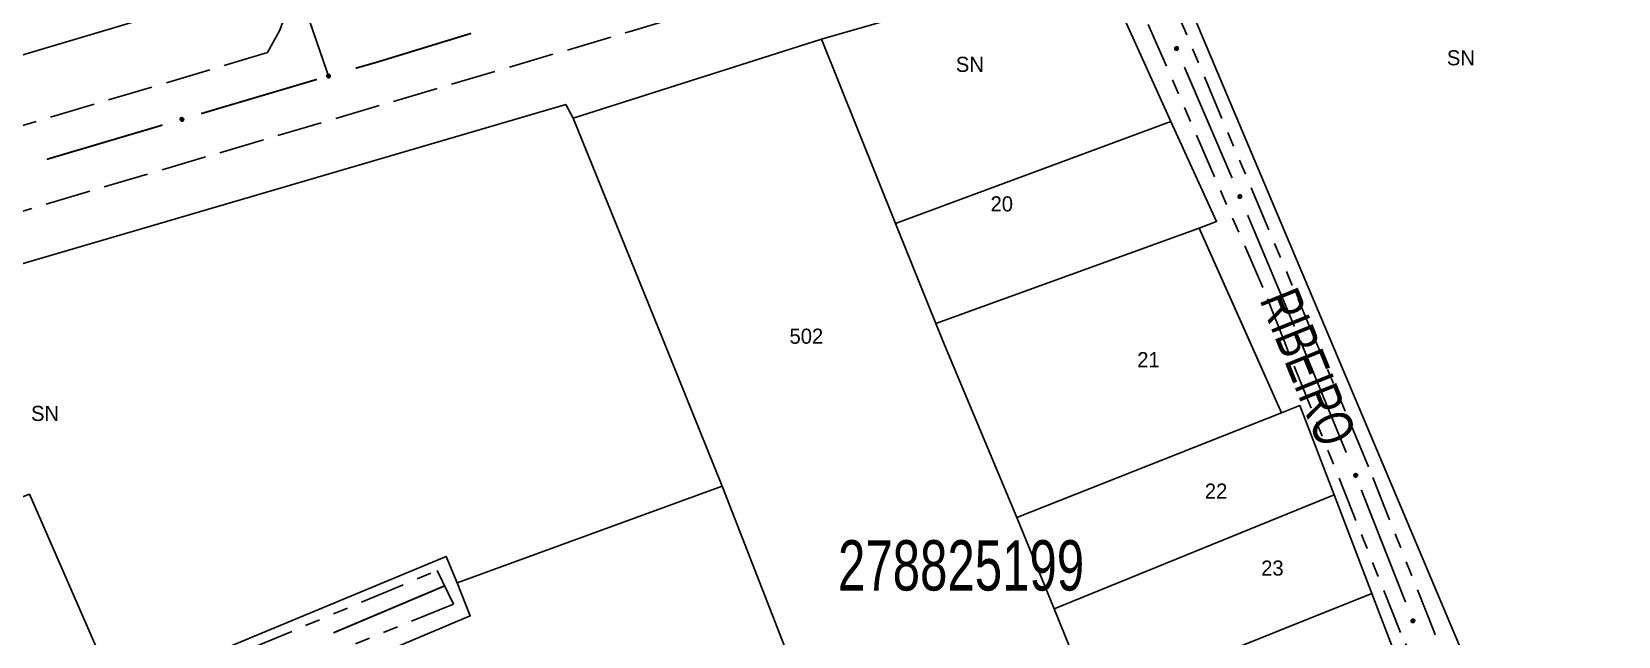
# Model space of a CAD drawing. Extents: x 204373 to 205952, y 4873300 to 4875179.
# Drawn here: x 205147.7 to 205305.4, y 4874422.8 to 4874482.8 of the extents above; entities that cross this region are included whole.
import ezdxf
from ezdxf.enums import TextEntityAlignment as Align

# ---------------------------------------------------------------- set-up
doc = ezdxf.new("R2010")
doc.units = 0
doc.header["$LTSCALE"] = 1.5
doc.header["$MEASUREMENT"] = 0
doc.linetypes.add('TRACO_11', pattern=[8, 3, -1, 3, -1])
doc.linetypes.add('TRACO_25', pattern=[8, 3, -1, 1, -1, 1, -1])
for name, color, linetype in [('CD_MALHA_LOTES', 7, 'CONTINUOUS'), ('CD_TXT_QUADRA', 255, 'CONTINUOUS'), ('RU-QUADRA', 220, 'CONTINUOUS'), ('SV-EIXO-RUA-N-PAV', 6, 'CONTINUOUS'), ('SV-EIXO-RUA-PAV', 20, 'CONTINUOUS'), ('SV-RUA-NAO-PAV', 7, 'CONTINUOUS'), ('SV-RUA-PAVIM', 7, 'CONTINUOUS'), ('SV-TXT-RUA-PAV', 7, 'CONTINUOUS'), ('Th_NmrPort', 1, 'CONTINUOUS')]:
    doc.layers.add(name, color=color, linetype=linetype)
doc.styles.add('ARIAL', font='ARIAL.SHX')

msp = doc.modelspace()

# ---------------------------------------------------------------- linework, layer by layer
at = {"layer": 'CD_MALHA_LOTES', "linetype": 'Continuous', "flags": 128}
for points in [[(205260.171095, 4874491.554165), (205276.817517, 4874452.111004)], [(205226.194305, 4874482.09306), (205253.644514, 4874489.986522)], [(205253.644514, 4874489.986522), (205260.918525, 4874473.918422)], [(205171.213285, 4874487.840458), (205139.082803, 4874478.282307)], [(205201.517667, 4874474.240675), (205226.194305, 4874482.09306)], [(205233.555339, 4874463.796873), (205226.194305, 4874482.09306)], [(205120.563965, 4874452.113537), (205200.774399, 4874475.631881)], [(205200.774399, 4874475.631881), (205201.517667, 4874474.240675)], [(205210.476114, 4874452.11208), (205201.517667, 4874474.240675)], [(205233.555339, 4874463.796873), (205260.918525, 4874473.918422)], [(205260.918525, 4874473.918422), (205265.449728, 4874463.972178)], [(205237.538052, 4874453.840089), (205233.555339, 4874463.796873)], [(205237.538052, 4874453.840089), (205263.714627, 4874463.316117)], [(205265.449728, 4874463.972178), (205263.714627, 4874463.316117)], [(205263.714627, 4874463.316117), (205271.914408, 4874444.984036)], [(205238.261323, 4874452.111629), (205237.538052, 4874453.840089)], [(205216.318434, 4874437.680747), (205210.476114, 4874452.11208)], [(205245.606924, 4874434.557255), (205238.261323, 4874452.111629)], [(205276.817517, 4874452.111004), (205301.634232, 4874393.308598)], [(205271.914408, 4874444.984036), (205273.733912, 4874445.691621)], [(205273.733912, 4874445.691621), (205277.137127, 4874436.808653)], [(205245.606924, 4874434.557255), (205271.914408, 4874444.984036)], [(205216.318434, 4874437.680747), (205189.963076, 4874428.058381)], [(205240.645969, 4874375.274376), (205216.318434, 4874437.680747)], [(205156.107633, 4874417.061542), (205147.480511, 4874436.872078), (205128.678964, 4874429.59406)], [(205249.306735, 4874425.475138), (205277.137127, 4874436.808653)], [(205277.137127, 4874436.808653), (205280.885609, 4874427.024481)], [(205249.306735, 4874425.475138), (205245.606924, 4874434.557255)], [(205188.899511, 4874430.705979), (205156.107633, 4874417.061542)], [(205189.963076, 4874428.058381), (205188.899511, 4874430.705979)], [(205189.963076, 4874428.058381), (205191.274975, 4874424.792589)], [(205253.198825, 4874415.921027), (205280.885609, 4874427.024481)], [(205280.885609, 4874427.024481), (205290.032701, 4874403.149019)], [(205253.198825, 4874415.921027), (205249.306735, 4874425.475138)], [(205191.274975, 4874424.792589), (205169.211489, 4874415.468072)]]:
    msp.add_lwpolyline(points, dxfattribs=at)
at = {"layer": 'RU-QUADRA', "linetype": 'Continuous', "flags": 128}
for points in [[(205139.082803, 4874478.282307), (205171.213285, 4874487.840458), (205151.051852, 4874536.934128), (205147.313394, 4874546.03738)], [(205290.032701, 4874403.149019), (205280.885609, 4874427.024481), (205277.137127, 4874436.808653), (205273.733912, 4874445.691621), (205271.914408, 4874444.984036), (205268.726518, 4874452.111135), (205263.714627, 4874463.316117), (205265.449728, 4874463.972178), (205260.918525, 4874473.918422), (205253.644514, 4874489.986522), (205226.194305, 4874482.09306), (205201.517667, 4874474.240675), (205200.774399, 4874475.631881), (205120.563965, 4874452.113537), (205119.159307, 4874451.70168), (205110.070821, 4874449.042619), (205100.829044, 4874446.33871), (205069.595606, 4874437.2006), (205089.963949, 4874389.539688)], [(205156.107633, 4874417.061542), (205188.899511, 4874430.705979), (205189.963076, 4874428.058381), (205191.274975, 4874424.792589), (205169.211489, 4874415.468072)]]:
    msp.add_lwpolyline(points, dxfattribs=at)
msp.add_lwpolyline([(205416.603798, 4874452.108738), (205416.976804, 4874451.103259), (205415.037977, 4874450.571767), (205422.624669, 4874429.964889), (205410.67926, 4874426.345807), (205387.079887, 4874419.19594), (205358.446072, 4874410.520796), (205348.599362, 4874407.537553), (205338.516006, 4874404.482614), (205301.634232, 4874393.308598), (205276.817517, 4874452.111004), (205260.171095, 4874491.554165), (205298.983659, 4874503.323375), (205317.594258, 4874508.982489), (205345.635424, 4874517.509251), (205372.932322, 4874525.809696), (205386.700475, 4874529.996318), (205393.145837, 4874513.417778), (205399.393816, 4874498.06299), (205405.138462, 4874481.898664), (205411.802473, 4874465.051233)], close=True, dxfattribs=at)
at = {"layer": 'SV-EIXO-RUA-N-PAV', "const_width": 0.18}
for points in [[(205175.198969, 4874484.22368), (205177.155114, 4874478.551512)], [(205262.260501, 4874479.334853), (205266.603141, 4874469.228346)], [(205177.155114, 4874478.551512), (205177.189403, 4874478.452084)], [(205266.603141, 4874469.228346), (205266.941014, 4874468.442024)], [(205266.941014, 4874468.442024), (205266.996791, 4874468.30909)], [(205268.544415, 4874464.620614), (205273.187289, 4874453.555184)], [(205273.785294, 4874452.12995), (205278.340654, 4874441.028207)], [(205279.838847, 4874437.31948), (205284.236501, 4874426.154327)], [(205188.732159, 4874427.770341), (205178.598617, 4874423.491166)], [(205178.598617, 4874423.491166), (205178.056273, 4874423.262147)], [(205178.056273, 4874423.262147), (205177.677612, 4874423.101617)]]:
    msp.add_lwpolyline(points, dxfattribs=at)
at = {"layer": 'SV-EIXO-RUA-N-PAV'}
for points in [[(205261.515347, 4874481.347867), (205261.561026, 4874481.330391), (205261.596712, 4874481.306031), (205261.620628, 4874481.277146), (205261.635106, 4874481.246111), (205261.646342, 4874481.212693), (205261.650237, 4874481.1765), (205261.645661, 4874481.135373), (205261.628452, 4874481.089428), (205261.601094, 4874481.054511), (205261.574031, 4874481.029549), (205261.542538, 4874481.012589), (205261.509891, 4874481.002218), (205261.472163, 4874480.999415), (205261.43053, 4874481.004459), (205261.384748, 4874481.022882), (205261.349927, 4874481.047004), (205261.327528, 4874481.07555), (205261.310677, 4874481.107318), (205261.299615, 4874481.141573), (205261.295997, 4874481.177122), (205261.301151, 4874481.219031), (205261.319933, 4874481.263977), (205261.343595, 4874481.298982), (205261.371819, 4874481.321775), (205261.403469, 4874481.33766), (205261.43685, 4874481.349338), (205261.473069, 4874481.354767), (205261.515347, 4874481.347867)], [(205267.816519, 4874466.639933), (205267.862048, 4874466.622067), (205267.897524, 4874466.597402), (205267.921191, 4874466.568314), (205267.935403, 4874466.537156), (205267.946353, 4874466.503642), (205267.949937, 4874466.467418), (205267.94501, 4874466.426332), (205267.927408, 4874466.380535), (205267.899753, 4874466.345854), (205267.872476, 4874466.321124), (205267.84084, 4874466.304434), (205267.808105, 4874466.294343), (205267.770354, 4874466.291864), (205267.728766, 4874466.297264), (205267.683144, 4874466.316077), (205267.64853, 4874466.340497), (205267.626376, 4874466.369233), (205267.609799, 4874466.401145), (205267.59903, 4874466.435493), (205267.595716, 4874466.471072), (205267.601229, 4874466.512935), (205267.620394, 4874466.557718), (205267.644356, 4874466.592519), (205267.672774, 4874466.615071), (205267.704558, 4874466.630684), (205267.738038, 4874466.642075), (205267.774302, 4874466.647195), (205267.816519, 4874466.639933)], [(205279.323654, 4874438.927879), (205279.368777, 4874438.909012), (205279.403701, 4874438.883571), (205279.426721, 4874438.853968), (205279.440242, 4874438.822504), (205279.45045, 4874438.788757), (205279.453234, 4874438.752462), (205279.447402, 4874438.711495), (205279.428794, 4874438.666097), (205279.40038, 4874438.632035), (205279.372565, 4874438.607913), (205279.340568, 4874438.591925), (205279.307619, 4874438.582558), (205279.269822, 4874438.580912), (205279.228363, 4874438.587228), (205279.183167, 4874438.607044), (205279.1491, 4874438.632221), (205279.127586, 4874438.661439), (205279.111716, 4874438.693708), (205279.101708, 4874438.728286), (205279.09918, 4874438.763929), (205279.105614, 4874438.805661), (205279.125763, 4874438.85001), (205279.150487, 4874438.884274), (205279.179395, 4874438.906193), (205279.211516, 4874438.921102), (205279.24524, 4874438.931751), (205279.281607, 4874438.936069), (205279.323654, 4874438.927879)], [(205285.01921, 4874424.467494), (205285.064333, 4874424.448628), (205285.099257, 4874424.423186), (205285.122277, 4874424.393583), (205285.135798, 4874424.362119), (205285.146006, 4874424.328372), (205285.14879, 4874424.292078), (205285.142958, 4874424.25111), (205285.12435, 4874424.205713), (205285.095937, 4874424.17165), (205285.068121, 4874424.147528), (205285.036124, 4874424.13154), (205285.003175, 4874424.122173), (205284.965378, 4874424.120528), (205284.923919, 4874424.126844), (205284.878723, 4874424.146659), (205284.844657, 4874424.171836), (205284.823142, 4874424.201054), (205284.807272, 4874424.233324), (205284.797264, 4874424.267902), (205284.794736, 4874424.303545), (205284.801171, 4874424.345276), (205284.82132, 4874424.389626), (205284.846043, 4874424.42389), (205284.874951, 4874424.445809), (205284.907072, 4874424.460717), (205284.940796, 4874424.471367), (205284.977163, 4874424.475685), (205285.01921, 4874424.467494)]]:
    msp.add_lwpolyline(points, close=True, dxfattribs=at)
for points in [[(205261.295997, 4874481.177122), (205261.384748, 4874481.022882)], [(205261.299615, 4874481.141573), (205261.349927, 4874481.047004)], [(205261.300104, 4874481.155611), (205261.364355, 4874481.040644)], [(205261.301151, 4874481.219031), (205261.43053, 4874481.004459)], [(205261.302934, 4874481.193956), (205261.40415, 4874481.020615)], [(205261.313463, 4874481.23858), (205261.449674, 4874481.004532)], [(205261.319933, 4874481.263977), (205261.472163, 4874480.999415)], [(205261.3317, 4874481.27909), (205261.488196, 4874481.004748)], [(205261.343595, 4874481.298982), (205261.509891, 4874481.002218)], [(205261.358371, 4874481.306886), (205261.524563, 4874481.009978)], [(205261.371819, 4874481.321775), (205261.542538, 4874481.012589)], [(205261.388273, 4874481.327161), (205261.55519, 4874481.021653)], [(205261.403469, 4874481.33766), (205261.574031, 4874481.029549)], [(205261.422661, 4874481.340452), (205261.587237, 4874481.047305)], [(205261.43685, 4874481.349338), (205261.601094, 4874481.054511)], [(205261.456697, 4874481.347651), (205261.613369, 4874481.076355)], [(205261.473069, 4874481.354767), (205261.628452, 4874481.089428)], [(205261.492887, 4874481.349835), (205261.633937, 4874481.114896)], [(205261.515347, 4874481.347867), (205261.645661, 4874481.135373)], [(205261.539842, 4874481.337337), (205261.644642, 4874481.162565)], [(205261.561026, 4874481.330391), (205261.650237, 4874481.1765)], [(205261.581429, 4874481.316593), (205261.643888, 4874481.202341)], [(205261.596712, 4874481.306031), (205261.646342, 4874481.212693)], [(205267.595716, 4874466.471072), (205267.683144, 4874466.316077)], [(205267.59903, 4874466.435493), (205267.64853, 4874466.340497)], [(205267.599638, 4874466.449527), (205267.662903, 4874466.334014)], [(205267.601229, 4874466.512935), (205267.728766, 4874466.297264)], [(205267.602797, 4874466.487846), (205267.702525, 4874466.313644)], [(205267.613708, 4874466.532378), (205267.74791, 4874466.297173)], [(205267.620394, 4874466.557718), (205267.770354, 4874466.291864)], [(205267.632291, 4874466.57273), (205267.786432, 4874466.297059)], [(205267.644356, 4874466.592519), (205267.808105, 4874466.294343)], [(205267.659198, 4874466.600297), (205267.822843, 4874466.301977)], [(205267.672774, 4874466.615071), (205267.84084, 4874466.304434)], [(205267.689273, 4874466.620315), (205267.853568, 4874466.31339)], [(205267.704558, 4874466.630684), (205267.872476, 4874466.321124)], [(205267.723774, 4874466.633311), (205267.885834, 4874466.338766)], [(205267.738038, 4874466.642075), (205267.899753, 4874466.345854)], [(205267.75787, 4874466.640219), (205267.912214, 4874466.367592)], [(205267.774302, 4874466.647195), (205267.927408, 4874466.380535)], [(205267.794078, 4874466.642093), (205267.933111, 4874466.405955)], [(205267.816519, 4874466.639933), (205267.94501, 4874466.426332)], [(205267.840923, 4874466.629194), (205267.944224, 4874466.453531)], [(205267.862048, 4874466.622067), (205267.949937, 4874466.467418)], [(205267.882332, 4874466.608094), (205267.94381, 4874466.493311)], [(205267.897524, 4874466.597402), (205267.946353, 4874466.503642)], [(205279.09918, 4874438.763929), (205279.183167, 4874438.607044)], [(205279.101708, 4874438.728286), (205279.1491, 4874438.632221)], [(205279.102626, 4874438.742303), (205279.163327, 4874438.625422)], [(205279.105614, 4874438.805661), (205279.228363, 4874438.587228)], [(205279.106629, 4874438.780543), (205279.20249, 4874438.604184)], [(205279.118519, 4874438.824823), (205279.247501, 4874438.586715)], [(205279.125763, 4874438.85001), (205279.269822, 4874438.580912)], [(205279.137988, 4874438.864756), (205279.286011, 4874438.585751)], [(205279.150487, 4874438.884274), (205279.307619, 4874438.582558)], [(205279.165497, 4874438.891723), (205279.322521, 4874438.589865)], [(205279.179395, 4874438.906193), (205279.340568, 4874438.591925)], [(205279.196006, 4874438.911072), (205279.353491, 4874438.600597)], [(205279.211516, 4874438.921102), (205279.372565, 4874438.607913)], [(205279.230785, 4874438.923304), (205279.386309, 4874438.625256)], [(205279.24524, 4874438.931751), (205279.40038, 4874438.632035)], [(205279.265025, 4874438.929458), (205279.413317, 4874438.653492)], [(205279.281607, 4874438.936069), (205279.428794, 4874438.666097)], [(205279.301266, 4874438.930533), (205279.435056, 4874438.691386)], [(205279.323654, 4874438.927879), (205279.447402, 4874438.711495)], [(205279.347815, 4874438.916603), (205279.447216, 4874438.738705)], [(205279.368777, 4874438.909012), (205279.453234, 4874438.752462)], [(205279.388748, 4874438.894595), (205279.44768, 4874438.778485)], [(205279.403701, 4874438.883571), (205279.45045, 4874438.788757)], [(205284.794736, 4874424.303545), (205284.878723, 4874424.146659)], [(205284.797264, 4874424.267902), (205284.844657, 4874424.171836)], [(205284.798182, 4874424.281918), (205284.858884, 4874424.165038)], [(205284.801171, 4874424.345276), (205284.923919, 4874424.126844)], [(205284.802185, 4874424.320159), (205284.898046, 4874424.143799)], [(205284.814076, 4874424.364439), (205284.943057, 4874424.126331)], [(205284.82132, 4874424.389626), (205284.965378, 4874424.120528)], [(205284.833544, 4874424.404371), (205284.981567, 4874424.125367)], [(205284.846043, 4874424.42389), (205285.003175, 4874424.122173)], [(205284.861053, 4874424.431338), (205285.018077, 4874424.129481)], [(205284.874951, 4874424.445809), (205285.036124, 4874424.13154)], [(205284.891562, 4874424.450688), (205285.049047, 4874424.140213)], [(205284.907072, 4874424.460717), (205285.068121, 4874424.147528)], [(205284.926341, 4874424.46292), (205285.081865, 4874424.164871)], [(205284.940796, 4874424.471367), (205285.095937, 4874424.17165)], [(205284.960581, 4874424.469073), (205285.108874, 4874424.193108)], [(205284.977163, 4874424.475685), (205285.12435, 4874424.205713)], [(205284.996822, 4874424.470148), (205285.130612, 4874424.231001)], [(205285.01921, 4874424.467494), (205285.142958, 4874424.25111)], [(205285.043372, 4874424.456219), (205285.142772, 4874424.27832)], [(205285.064333, 4874424.448628), (205285.14879, 4874424.292078)], [(205285.084304, 4874424.434211), (205285.143236, 4874424.3181)], [(205285.099257, 4874424.423186), (205285.146006, 4874424.328372)]]:
    msp.add_lwpolyline(points, dxfattribs=at)
at = {"layer": 'SV-EIXO-RUA-PAV', "const_width": 0.18}
for points in [[(205191.374061, 4874482.687477), (205182.767812, 4874480.054515)], [(205181.985864, 4874479.815289), (205179.886721, 4874479.21869)], [(205182.767812, 4874480.054515), (205181.985864, 4874479.815289)], [(205176.042699, 4874478.112753), (205167.412628, 4874475.558956)], [(205167.293548, 4874475.523719), (205164.535937, 4874474.707691)], [(205167.412628, 4874475.558956), (205167.293548, 4874475.523719)], [(205160.70035, 4874473.572671), (205149.193589, 4874470.167608)]]:
    msp.add_lwpolyline(points, dxfattribs=at)
at = {"layer": 'SV-EIXO-RUA-PAV'}
for points in [[(205177.358414, 4874478.387298), (205177.335676, 4874478.343997), (205177.30728, 4874478.31143), (205177.275778, 4874478.291085), (205177.243253, 4874478.280366), (205177.208743, 4874478.273147), (205177.172344, 4874478.273544), (205177.132043, 4874478.282935), (205177.088445, 4874478.305439), (205177.056996, 4874478.336721), (205177.035398, 4874478.366538), (205177.022267, 4874478.399809), (205177.015816, 4874478.433451), (205177.017479, 4874478.471247), (205177.027394, 4874478.511995), (205177.051084, 4874478.555287), (205177.079142, 4874478.587023), (205177.110129, 4874478.605901), (205177.143661, 4874478.61889), (205177.178982, 4874478.625838), (205177.214709, 4874478.625242), (205177.255719, 4874478.615185), (205177.298137, 4874478.591237), (205177.33011, 4874478.563614), (205177.349419, 4874478.532901), (205177.361463, 4874478.4996), (205177.369125, 4874478.465075), (205177.370248, 4874478.428469), (205177.358414, 4874478.387298)], [(205162.787155, 4874474.075395), (205162.764417, 4874474.032093), (205162.736021, 4874473.999527), (205162.704519, 4874473.979182), (205162.671994, 4874473.968462), (205162.637484, 4874473.961243), (205162.601085, 4874473.961641), (205162.560784, 4874473.971032), (205162.517186, 4874473.993535), (205162.485737, 4874474.024817), (205162.464139, 4874474.054634), (205162.451008, 4874474.087906), (205162.444557, 4874474.121548), (205162.44622, 4874474.159344), (205162.456135, 4874474.200092), (205162.479825, 4874474.243384), (205162.507883, 4874474.27512), (205162.538869, 4874474.293998), (205162.572402, 4874474.306987), (205162.607722, 4874474.313935), (205162.64345, 4874474.313338), (205162.684459, 4874474.303282), (205162.726878, 4874474.279334), (205162.758851, 4874474.251711), (205162.778159, 4874474.220997), (205162.790204, 4874474.187696), (205162.797865, 4874474.153171), (205162.798989, 4874474.116565), (205162.787155, 4874474.075395)]]:
    msp.add_lwpolyline(points, close=True, dxfattribs=at)
for points in [[(205177.33011, 4874478.563614), (205177.015816, 4874478.433451)], [(205177.298137, 4874478.591237), (205177.017479, 4874478.471247)], [(205177.311758, 4874478.57777), (205177.020885, 4874478.454697)], [(205177.336218, 4874478.54801), (205177.021793, 4874478.417968)], [(205177.349419, 4874478.532901), (205177.022267, 4874478.399809)], [(205177.27368, 4874478.600655), (205177.025211, 4874478.492976)], [(205177.255719, 4874478.615185), (205177.027394, 4874478.511995)], [(205177.352827, 4874478.515927), (205177.029777, 4874478.386178)], [(205177.361463, 4874478.4996), (205177.035398, 4874478.366538)], [(205177.230609, 4874478.616369), (205177.046546, 4874478.536288)], [(205177.214709, 4874478.625242), (205177.051084, 4874478.555287)], [(205177.361973, 4874478.480212), (205177.051473, 4874478.351331)], [(205177.369125, 4874478.465075), (205177.056996, 4874478.336721)], [(205177.192864, 4874478.623699), (205177.071126, 4874478.573445)], [(205177.36511, 4874478.445565), (205177.077241, 4874478.321958)], [(205177.178982, 4874478.625838), (205177.079142, 4874478.587023)], [(205177.370248, 4874478.428469), (205177.088445, 4874478.305439)], [(205177.363014, 4874478.409369), (205177.11309, 4874478.296991)], [(205177.358414, 4874478.387298), (205177.132043, 4874478.282935)], [(205177.34507, 4874478.364215), (205177.159165, 4874478.280742)], [(205177.335676, 4874478.343997), (205177.172344, 4874478.273544)], [(205177.319569, 4874478.325362), (205177.198752, 4874478.276803)], [(205177.30728, 4874478.31143), (205177.208743, 4874478.273147)], [(205162.758851, 4874474.251711), (205162.444557, 4874474.121548)], [(205162.726878, 4874474.279334), (205162.44622, 4874474.159344)], [(205162.740499, 4874474.265867), (205162.449626, 4874474.142794)], [(205162.764959, 4874474.236107), (205162.450534, 4874474.106064)], [(205162.778159, 4874474.220997), (205162.451008, 4874474.087906)], [(205162.702421, 4874474.288751), (205162.453952, 4874474.181072)], [(205162.684459, 4874474.303282), (205162.456135, 4874474.200092)], [(205162.781568, 4874474.204023), (205162.458518, 4874474.074275)], [(205162.790204, 4874474.187696), (205162.464139, 4874474.054634)], [(205162.659349, 4874474.304466), (205162.475287, 4874474.224384)], [(205162.64345, 4874474.313338), (205162.479825, 4874474.243384)], [(205162.790714, 4874474.168309), (205162.480214, 4874474.039428)], [(205162.797865, 4874474.153171), (205162.485737, 4874474.024817)], [(205162.621605, 4874474.311796), (205162.499867, 4874474.261541)], [(205162.793851, 4874474.133662), (205162.505982, 4874474.010055)], [(205162.607722, 4874474.313935), (205162.507883, 4874474.27512)], [(205162.798989, 4874474.116565), (205162.517186, 4874473.993535)], [(205162.791755, 4874474.097466), (205162.541831, 4874473.985087)], [(205162.787155, 4874474.075395), (205162.560784, 4874473.971032)], [(205162.773811, 4874474.052312), (205162.587906, 4874473.968839)], [(205162.764417, 4874474.032093), (205162.601085, 4874473.961641)], [(205162.74831, 4874474.013459), (205162.627493, 4874473.9649)], [(205162.736021, 4874473.999527), (205162.637484, 4874473.961243)]]:
    msp.add_lwpolyline(points, dxfattribs=at)
at = {"layer": 'SV-RUA-NAO-PAV', "linetype": 'TRACO_25'}
for points in [[(205068.262992, 4874728.318743, 9.55129), (205069.504742, 4874727.918914, 9.55129), (205070.699264, 4874726.941577, 9.55129), (205071.634226, 4874724.771828, 9.600829), (205081.948855, 4874700.690265, 10.046683), (205122.657808, 4874599.184829, 10.913624), (205125.038834, 4874595.021011, 10.913624), (205126.905352, 4874594.576602, 10.913624), (205128.416342, 4874593.954429, 10.913624), (205134.632986, 4874580.599117, 10.913624), (205166.464577, 4874503.362991, 10.566848), (205173.257654, 4874485.480609, 10.393459), (205172.354166, 4874482.997629, 10.393459), (205171.1379, 4874480.77503, 10.393459)], [(205275.300849, 4874452.111029, 9.848526), (205257.70539, 4874493.893328, 9.848526), (205257.650107, 4874496.184038, 9.848526), (205258.78117, 4874498.450182, 9.848526)], [(205272.177652, 4874452.111079, 9.798986), (205270.051294, 4874457.435617, 9.798986), (205253.38912, 4874495.670649, 10.145762), (205251.68218, 4874496.315959, 10.021914)], [(205286.020284, 4874417.931483, 9.306985), (205283.746749, 4874423.141315, 9.306985), (205272.177652, 4874452.111079, 9.798986)], [(205418.508147, 4874452.108707, 9.328362), (205423.090912, 4874440.781952, 9.328362), (205427.669953, 4874429.469927, 8.956816), (205427.74016, 4874428.865258, 8.981586), (205418.892609, 4874425.0605, 8.981586), (205411.744809, 4874421.376656, 8.589635), (205363.572506, 4874406.602007, 8.787524), (205324.18898, 4874392.627082, 8.713316), (205305.084663, 4874388.852454, 8.540162), (205301.278136, 4874390.327776, 8.663843), (205298.121674, 4874394.953422, 8.861733), (205287.075539, 4874423.188587, 9.45221), (205280.572263, 4874439.593493, 9.45221), (205275.300849, 4874452.111029, 9.848526)], [(205169.381789, 4874421.517237, 9.974862), (205187.997924, 4874429.294585, 10.591618), (205189.60548, 4874425.957358, 10.467769), (205179.008957, 4874421.653951, 10.467769)]]:
    msp.add_polyline3d(points, dxfattribs=at)
at = {"layer": 'SV-RUA-PAVIM', "linetype": 'TRACO_11'}
for points in [[(205103.111434, 4874452.11382, 10.343921), (205207.16016, 4874482.86991, 10.343921), (205251.68218, 4874496.315959, 10.343921)], [(205171.1379, 4874480.77503, 10.319151), (205074.916787, 4874452.114277, 10.319151)]]:
    msp.add_polyline3d(points, dxfattribs=at)

# ---------------------------------------------------------------- texts
at = {"layer": 'CD_TXT_QUADRA', "style": 'ARIAL', "width": 0.7}
msp.add_text('278825199', height=5, dxfattribs=at).set_placement((205227.826559, 4874427.310335))
at = {"layer": 'SV-TXT-RUA-PAV', "style": 'ARIAL', "width": 0.7}
msp.add_text('RIBEIRO', height=4, rotation=292, dxfattribs=at).set_placement((205269.702496, 4874456.209092))
at = {"layer": 'Th_NmrPort', "color": 1}
for s, p in [('SN', (205239.542989, 4874479.606008)), ('SN', (205288.347204, 4874480.25916)), ('20', (205242.991612, 4874465.739346)), ('502', (205223.011047, 4874452.58733)), ('21', (205257.572392, 4874450.25739)), ('SN', (205147.624077, 4874444.912044)), ('22', (205264.29123, 4874437.192982)), ('23', (205269.890263, 4874429.540971))]:
    msp.add_text(s, height=1.5, dxfattribs=at).set_placement(p, align=Align.MIDDLE_LEFT)

doc.saveas('drawing.dxf')
